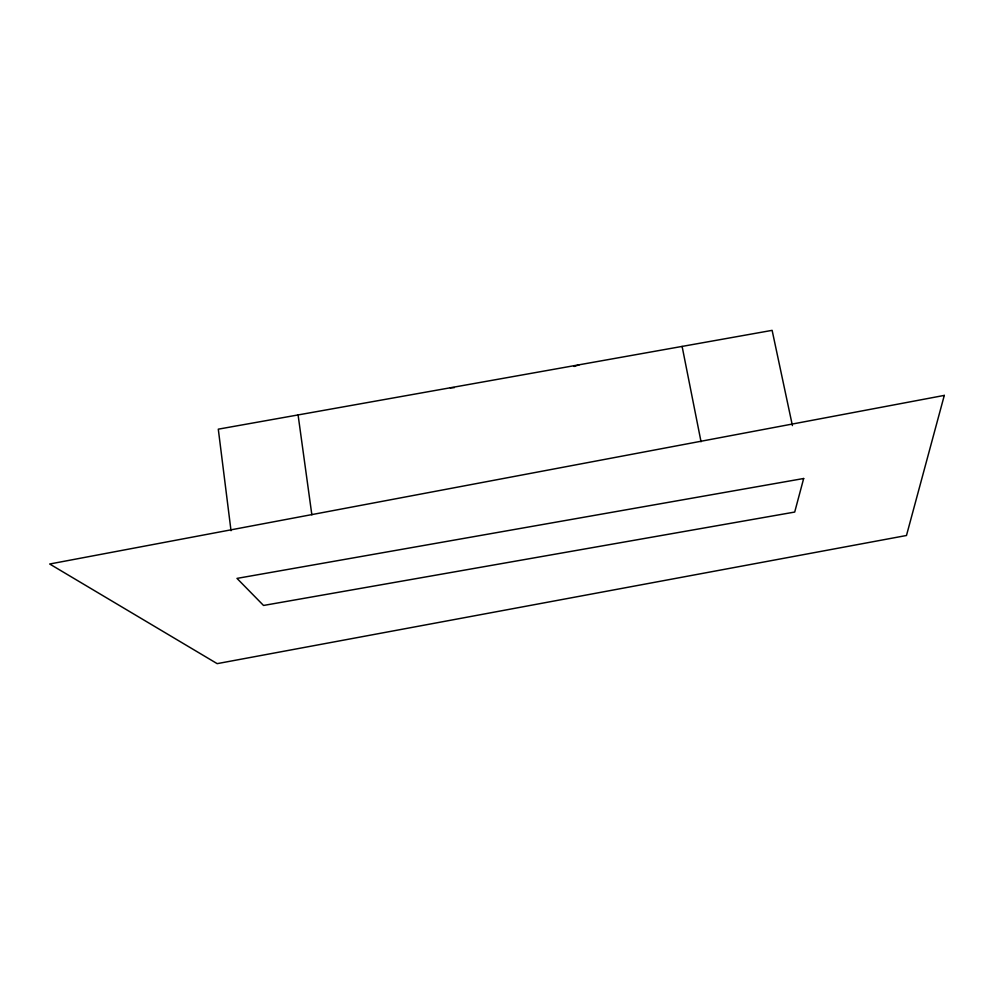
<?xml version="1.0" encoding="UTF-8"?>
<svg xmlns="http://www.w3.org/2000/svg" width="994" height="994" viewBox="0 0 994 994"><rect width="100%" height="100%" fill="white"/><g stroke="black" fill="none" stroke-linecap="round" stroke-linejoin="round"><path stroke-width="1.49" d="M792.404 425.594L772.127 330.356L218.295 429.172L231.018 530.709M682.108 346.421L701.043 441.771M298.088 414.945L311.855 514.83M579.253 364.773A413.889 369.681 -13 0 1 574.047 366.463M454.333 387.635A413.889 369.681 -13 0 1 450.245 387.797M803.674 478.499L794.703 512.059L263.534 605.458L236.994 578.396L803.674 478.499M944.3 395.401L906.478 535.493L217.177 663.644L49.7 564.008L944.3 395.401"/></g></svg>
